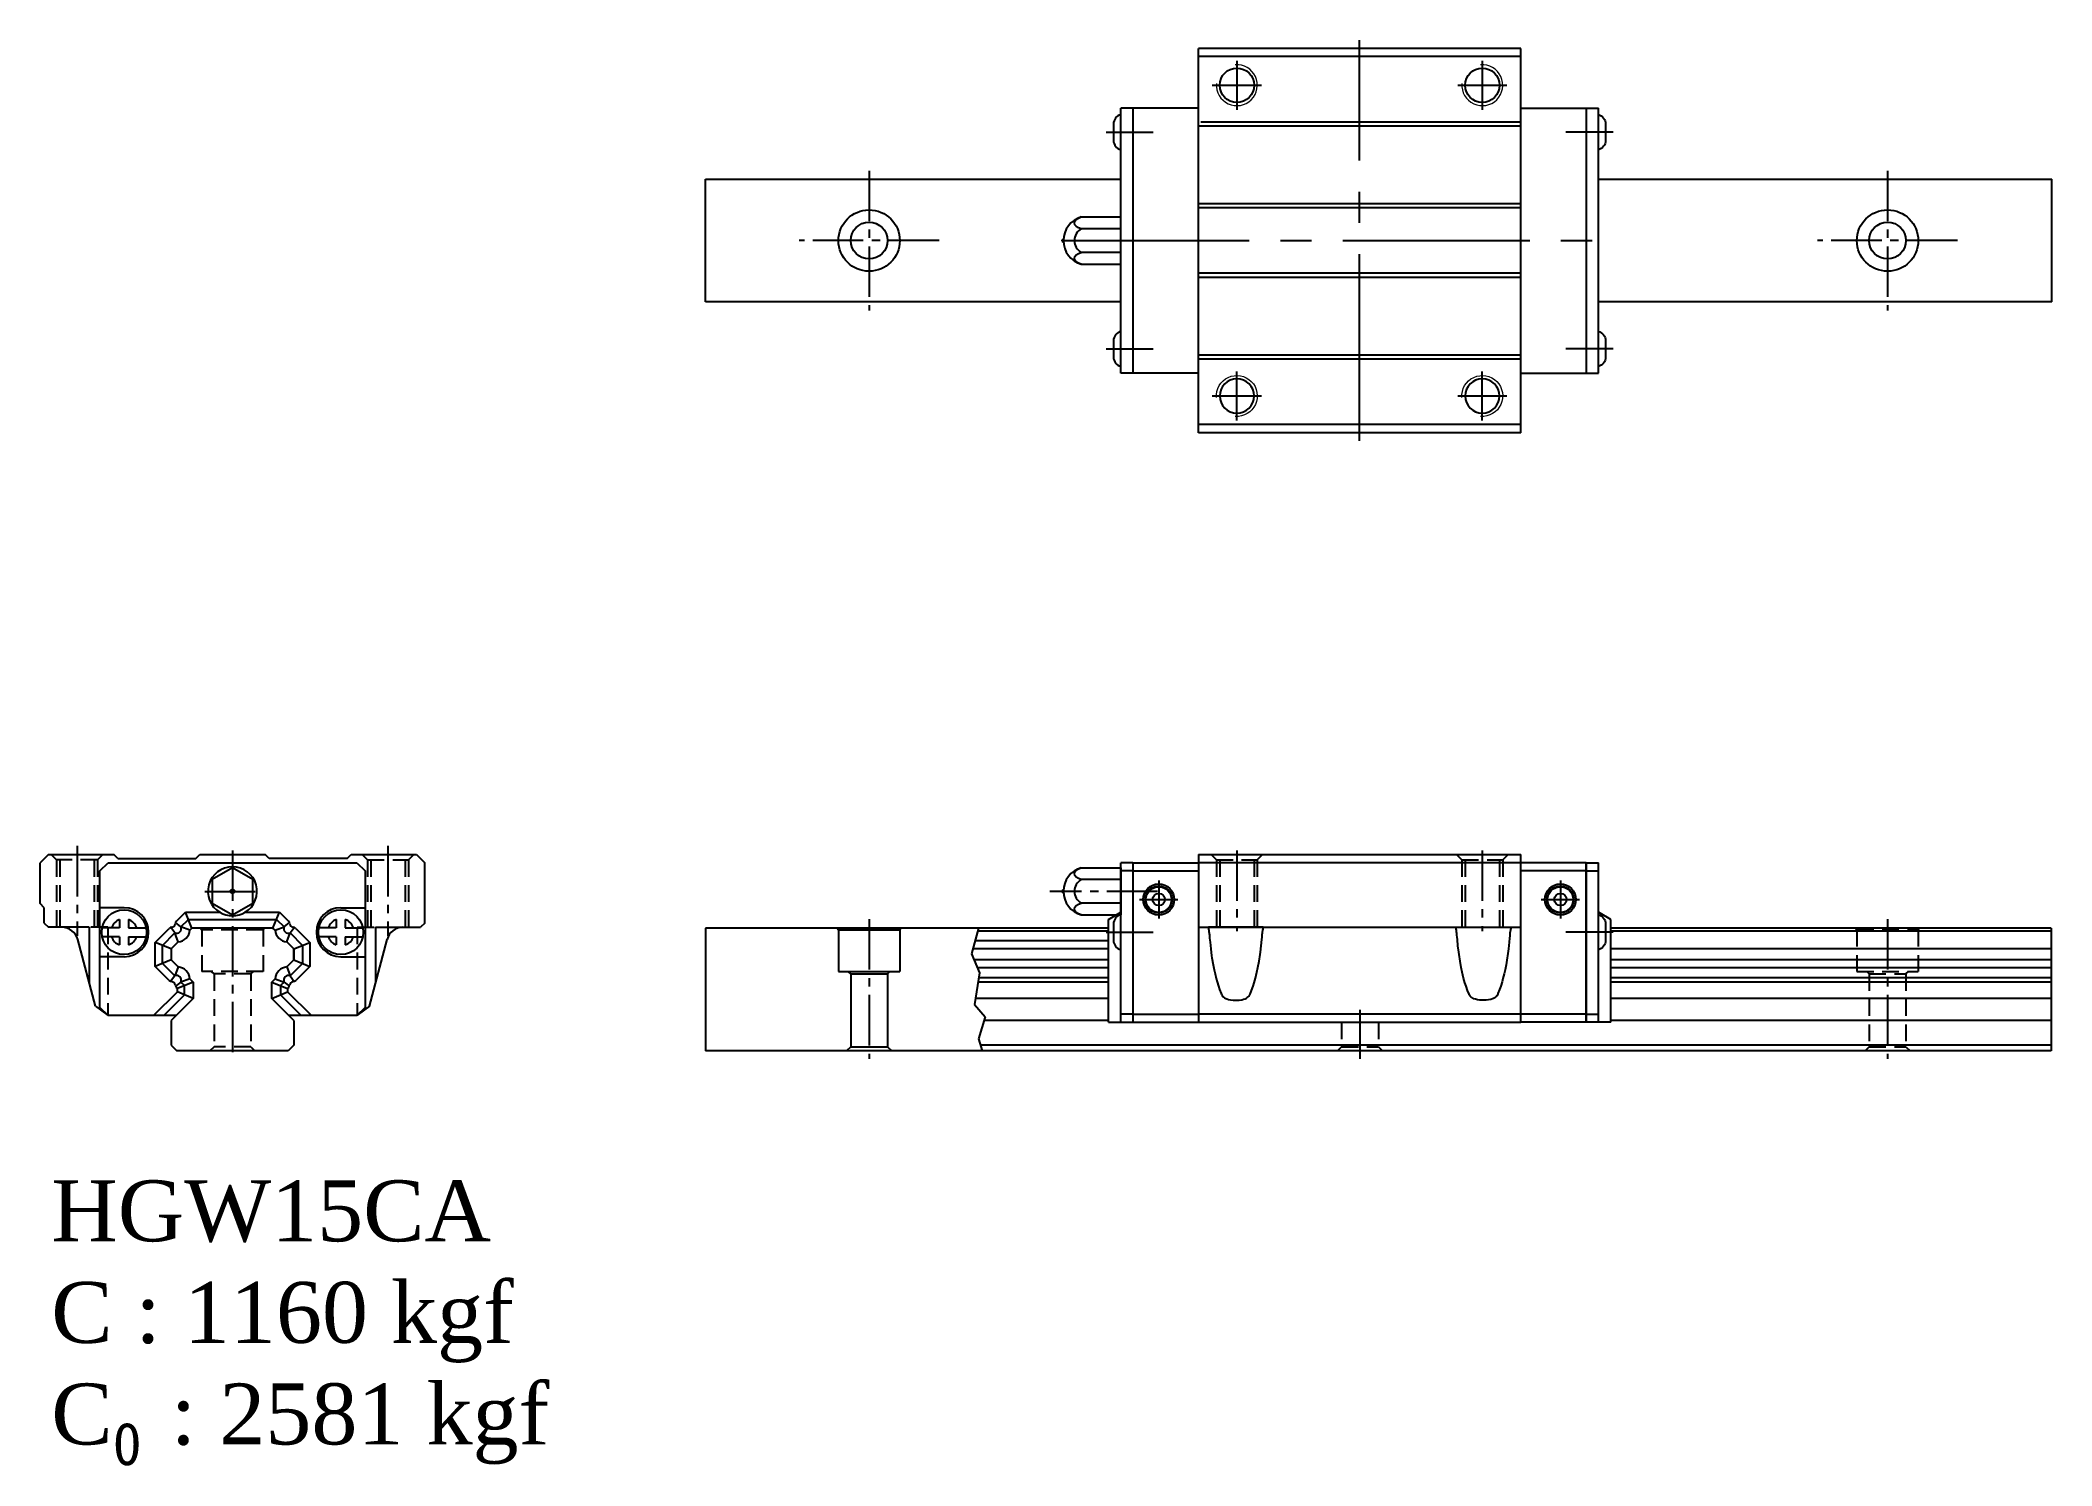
# Model space of a CAD drawing. Header units: millimetres. Extents: x -23 to 222, y -54 to 120.
import ezdxf

# ---------------------------------------------------------------- set-up
doc = ezdxf.new("R2010")
doc.units = ezdxf.units.MM
doc.header["$LTSCALE"] = 1.2
doc.header["$MEASUREMENT"] = 0
doc.linetypes.add('CENTER2', pattern=[28.575, 19.05, -3.175, 3.175, -3.175])
doc.linetypes.add('DASHED2', pattern=[9.525, 6.35, -3.175])
doc.layers.get('0').update_dxf_attribs({"linetype": 'CONTINUOUS'})
doc.layers.add('AM4', color=3, linetype='CONTINUOUS', lineweight=15)
for name, color, linetype in [('中心線', 4, 'CENTER2'), ('建構線', 1, 'CONTINUOUS'), ('指線', 3, 'CONTINUOUS'), ('虛線', 6, 'DASHED2')]:
    doc.layers.add(name, color=color, linetype=linetype)
doc.styles.add('型式2', font='KAIU.TTF')

# ---------------------------------------------------------------- blocks, each defined once
blk = doc.blocks.new('A$C56C87D7E')
blk.add_circle((0, 0), 2.1)
at = {"layer": 'AM4'}
blk.add_arc((0, 0), 2.5, 265.4114, 184.5886, dxfattribs=at)
at = {"layer": '中心線'}
for p, q in [((0, -3), (0, 3)), ((-3, 0), (3, 0))]:
    blk.add_line(p, q, dxfattribs=at)
blk = doc.blocks.new('I1')
blk.add_line((-0.88, 1), (-0.88, -1))
for centre, start, end in [((0.34, 0.98), 105.963, 179.0724), ((0.34, -0.98), 180.9276, 254.037)]:
    blk.add_arc(centre, 1.22, start, end)
at = {"layer": '中心線'}
blk.add_line((-1.78, 0), (3.97, 0), dxfattribs=at)

msp = doc.modelspace()

# ---------------------------------------------------------------- linework, layer by layer
for p, q in [((157.47, 119.07), (118.07, 119.07)), ((118.07, 72.07), (118.07, 119.07)), ((157.47, 118.07), (118.07, 118.07)), ((157.47, 72.07), (157.47, 119.07)), ((108.57, 79.37), (108.57, 111.77)), ((118.07, 111.77), (108.57, 111.77)), ((110.07, 111.77), (110.07, 79.37)), ((157.47, 111.77), (166.97, 111.77)), ((165.47, 111.77), (165.47, 79.37)), ((166.97, 79.37), (166.97, 111.77)), ((157.47, 109.57), (118.07, 109.57)), ((157.47, 110.07), (118.37, 110.07)), ((57.82, 103.07), (108.57, 103.07)), ((166.97, 103.07), (222.38, 103.07)), ((157.47, 100.07), (118.07, 100.07)), ((157.47, 99.57), (118.07, 99.57)), ((157.47, 91.57), (118.07, 91.57)), ((157.47, 91.07), (118.07, 91.07)), ((108.57, 88.07), (57.82, 88.07)), ((222.38, 88.07), (166.97, 88.07)), ((157.47, 81.57), (118.07, 81.57)), ((118.07, 79.37), (108.57, 79.37)), ((157.47, 81.07), (118.07, 81.07)), ((157.47, 79.37), (166.97, 79.37)), ((157.47, 73.07), (118.07, 73.07)), ((157.47, 72.07), (118.07, 72.07)), ((108.57, 0), (108.57, 19.5)), ((110.07, 19.5), (108.57, 19.5)), ((110.07, 18.5), (108.57, 18.5)), ((110.07, 19.5), (110.07, 0)), ((165.47, 19.5), (165.47, 0)), ((165.47, 19.5), (166.97, 19.5)), ((165.47, 18.5), (166.97, 18.5)), ((166.97, 0), (166.97, 19.5)), ((107.07, 12.57), (108.57, 13.44)), ((107.07, 10.93), (107.07, 12.57)), ((168.47, 12.57), (166.97, 13.44)), ((168.47, 10.93), (168.47, 12.57)), ((107.07, 0), (107.07, 10.92)), ((168.47, 0), (168.47, 10.92)), ((107.07, 0), (110.07, 0)), ((110.07, 1), (108.57, 1)), ((165.47, 1), (166.97, 1)), ((168.47, 0), (165.47, 0))]:
    msp.add_line(p, q)
at = {"ltscale": 0.27}
for p, q in [((57.82, 88.07), (57.82, 103.07)), ((222.38, 88.07), (222.38, 103.07)), ((103.75, 98.46), (108.57, 98.46)), ((108.57, 97.01, 2.5), (103.75, 97.01, 2.5)), ((108.57, 94.13, 2.5), (103.75, 94.13, 2.5)), ((103.75, 92.68), (108.57, 92.68)), ((-22.5, 20.5), (-23.5, 19.5)), ((-22.5, 20.5), (-14.5, 20.5)), ((-14, 20), (-14.5, 20.5)), ((-14, 20), (-4.5, 20)), ((-4.5, 20), (-4, 20.5)), ((-4, 20.5), (4, 20.5)), ((4.5, 20), (4, 20.5)), ((14, 20), (4.5, 20)), ((14, 20), (14.5, 20.5)), ((14.5, 20.5), (22.5, 20.5)), ((22.5, 20.5), (23.5, 19.5)), ((118.07, 20.5), (157.47, 20.5)), ((118.07, 20.5), (118.07, 0)), ((157.47, 0), (157.47, 20.5)), ((-23.5, 14.5), (-23.5, 19.5)), ((-16.2, 18.5), (-15.2, 19.5)), ((-16.2, 1.8), (-16.2, 18.5)), ((-15.2, 19.5), (15.2, 19.5)), ((15.2, 19.5), (16.2, 18.5)), ((16.2, 18.5), (16.2, 1.8)), ((23.5, 12.1), (23.5, 19.5)), ((103.75, 18.89), (108.57, 18.89)), ((108.57, 17.44, 2.5), (103.75, 17.44, 2.5)), ((108.57, 18.89), (108.57, 13.11)), ((110.07, 19.5), (110.07, 0)), ((110.07, 19.5), (118.07, 19.5)), ((110.07, 18.5), (118.07, 18.5)), ((157.47, 19.5), (118.07, 19.5)), ((165.47, 19.5), (157.47, 19.5)), ((165.47, 18.5), (157.47, 18.5)), ((165.47, 0), (165.47, 19.5)), ((-23, 14), (-23.5, 14.5)), ((-23, 12.1), (-23, 14)), ((-13.25, 14), (-16.2, 14)), ((-6.85, 12.34), (-5.75, 13.44)), ((-6.31, 11.66), (-5.39, 12.57)), ((-4.95, 11.5), (-5.75, 13.44)), ((-5.75, 13.44), (-1.56, 13.44)), ((-5.39, 12.57), (5.39, 12.57)), ((1.56, 13.44), (5.75, 13.44)), ((4.95, 11.5), (5.75, 13.44)), ((5.39, 12.57), (6.31, 11.66)), ((5.75, 13.44), (6.85, 12.34)), ((13.25, 14), (16.2, 14)), ((108.57, 14.56, 2.5), (103.75, 14.56, 2.5)), ((103.75, 13.11), (108.01, 13.11)), ((-23, 12.1), (-22.5, 11.6)), ((-17.5, 11.6), (-22.5, 11.6)), ((-16.73, 1.97), (-18.92, 10.12)), ((-17.5, 11.6), (-17.5, 4.78)), ((-9.44, 9.75), (-7.73, 11.46)), ((-8.57, 9.39), (-7.04, 10.92)), ((-7.04, 10.92), (-7.55, 11.58)), ((-6.63, 9.81), (-7.04, 10.92)), ((-6.31, 11.66), (-6.96, 12.17)), ((-5.2, 11.25), (-6.31, 11.66)), ((-4.95, 11.5), (-5.2, 11.25)), ((-4.95, 11.5), (-5.2, 11.25)), ((-4.95, 11.5), (-5.2, 11.25)), ((4.95, 11.5), (-4.95, 11.5)), ((4.95, 11.5), (-4.95, 11.5)), ((4.95, 11.5), (-4.95, 11.5)), ((4.95, 11.5), (-4.95, 11.5)), ((4.95, 11.5), (-4.95, 11.5)), ((4.95, 11.5), (-4.95, 11.5)), ((5.2, 11.25), (4.95, 11.5)), ((5.2, 11.25), (4.95, 11.5)), ((5.2, 11.25), (4.95, 11.5)), ((5.2, 11.25), (6.31, 11.66)), ((6.31, 11.66), (6.96, 12.17)), ((6.63, 9.81), (7.04, 10.92)), ((7.04, 10.92), (7.55, 11.58)), ((7.04, 10.92), (8.57, 9.39)), ((7.73, 11.46), (9.44, 9.75)), ((16.73, 1.97), (18.9, 10.11)), ((17.5, 11.6), (23, 11.6)), ((17.5, 11.6), (17.5, 4.78)), ((23.5, 12.1), (23, 11.6)), ((57.82, 11.5), (57.82, -3.5)), ((107.07, 11.5), (57.82, 11.5)), ((74.07, 11.3), (73.96, 11.5)), ((74.07, 11.3), (81.57, 11.3)), ((74.07, 11.3), (74.07, 6.2)), ((81.57, 11.3), (81.68, 11.5)), ((81.57, 11.3), (81.57, 6.2)), ((107.07, 9.94), (90.76, 9.94)), ((107.07, 11.13), (91.07, 11.13)), ((118.07, 11.6), (157.47, 11.6)), ((222.31, 11.5), (168.47, 11.5)), ((222.31, 11.13), (168.47, 11.13)), ((222.31, 11.5), (222.31, -3.5)), ((-13.25, 8), (-16.2, 8)), ((-9.44, 6.81), (-9.44, 9.75)), ((-7.5, 8.95), (-9.44, 9.75)), ((-7.5, 7.61), (-9.44, 6.81)), ((-8.57, 7.17), (-8.57, 9.39)), ((-6.63, 9.81), (-7.5, 8.95)), ((-6.63, 9.81), (-7.5, 8.95)), ((-6.63, 9.81), (-7.5, 8.95)), ((-7.5, 8.95), (-7.5, 7.61)), ((-7.5, 8.95), (-7.5, 7.61)), ((-7.5, 8.95), (-7.5, 7.61)), ((-7.5, 8.95), (-7.5, 7.61)), ((-7.5, 8.95), (-7.5, 7.61)), ((-7.5, 8.95), (-7.5, 7.61)), ((-7.5, 7.61), (-6.65, 6.76)), ((-7.5, 7.61), (-6.65, 6.76)), ((-7.5, 7.61), (-6.65, 6.76)), ((7.5, 8.95), (6.63, 9.81)), ((7.5, 8.95), (6.63, 9.81)), ((7.5, 8.95), (6.63, 9.81)), ((6.65, 6.76), (7.5, 7.61)), ((6.65, 6.76), (7.5, 7.61)), ((6.65, 6.76), (7.5, 7.61)), ((7.5, 8.95), (9.44, 9.75)), ((7.5, 8.95), (7.5, 7.61)), ((7.5, 7.61), (7.5, 8.95)), ((7.5, 8.95), (7.5, 7.61)), ((7.5, 7.61), (7.5, 8.95)), ((7.5, 8.95), (7.5, 7.61)), ((7.5, 7.61), (7.5, 8.95)), ((7.5, 7.61), (9.44, 6.81)), ((8.57, 9.39), (8.57, 7.17)), ((9.44, 9.75), (9.44, 6.81)), ((13.25, 8), (16.2, 8)), ((107.07, 8.95), (90.5, 8.95)), ((107.07, 7.61), (90.67, 7.61)), ((222.31, 8.95), (168.47, 8.95)), ((222.31, 7.61), (168.47, 7.61)), ((-7.74, 5.1), (-9.44, 6.81)), ((-7.05, 5.65), (-8.57, 7.17)), ((-7.05, 5.65), (-7.56, 4.99)), ((-6.65, 6.76), (-7.05, 5.65)), ((-5.2, 5.31), (-6.31, 4.91)), ((-5.2, 5.31), (-4.8, 4.91)), ((-5.2, 5.31), (-4.8, 4.91)), ((-5.2, 5.31), (-4.8, 4.91)), ((4.8, 4.91), (5.2, 5.31)), ((4.8, 4.91), (5.2, 5.31)), ((4.8, 4.91), (5.2, 5.31)), ((5.2, 5.31), (6.31, 4.91)), ((6.65, 6.76), (7.05, 5.65)), ((8.57, 7.17), (7.05, 5.65)), ((7.05, 5.65), (7.56, 4.99)), ((9.44, 6.81), (7.74, 5.1)), ((74.07, 6.2), (81.57, 6.2)), ((75.57, 5.9), (75.27, 6.2)), ((75.57, 5.9), (75.57, -3)), ((75.57, 5.9), (80.07, 5.9)), ((80.07, 5.9), (80.37, 6.2)), ((80.07, 5.9), (80.07, -3)), ((107.07, 6.64), (91.08, 6.64)), ((107.07, 5.43), (91.23, 5.43)), ((222.31, 6.64), (168.47, 6.64)), ((222.31, 5.43), (168.47, 5.43)), ((-9.64, 0.8), (-6.74, 3.7)), ((-8.41, 0.8), (-5.87, 3.34)), ((-4.8, 2.9), (-7.5, 0.2)), ((-6.31, 4.91), (-6.96, 4.39)), ((-4.8, 2.9), (-6.9, 0.8)), ((-4.8, 2.9), (-6.9, 0.8)), ((-6.74, 4.11), (-6.85, 4.21)), ((-4.8, 4.91), (-6.74, 4.11)), ((-6.74, 3.7), (-6.74, 4.11)), ((-4.8, 2.9), (-6.74, 3.7)), ((-5.87, 4.47), (-6.31, 4.91)), ((-5.87, 3.34), (-5.87, 4.47)), ((-4.8, 4.91), (-4.8, 2.9)), ((-4.8, 4.91), (-4.8, 2.9)), ((-4.8, 4.91), (-4.8, 2.9)), ((4.8, 2.9), (4.8, 4.91)), ((4.8, 2.9), (4.8, 4.91)), ((4.8, 4.91), (6.74, 4.11)), ((4.8, 2.9), (4.8, 4.91)), ((4.8, 2.9), (6.74, 3.7)), ((6.9, 0.8), (4.8, 2.9)), ((7.5, 0.2), (4.8, 2.9)), ((6.9, 0.8), (4.8, 2.9)), ((6.31, 4.91), (5.87, 4.47)), ((5.87, 4.47), (5.87, 3.34)), ((8.41, 0.8), (5.87, 3.34)), ((6.31, 4.91), (6.96, 4.39)), ((6.85, 4.21), (6.74, 4.11)), ((6.74, 4.11), (6.74, 3.7)), ((6.74, 3.7), (9.64, 0.8)), ((107.07, 2.9), (90.84, 2.9)), ((107.07, 4.91), (91.15, 4.91)), ((222.31, 4.91), (168.47, 4.91)), ((222.31, 2.9), (168.47, 2.9)), ((-16.73, 1.97), (-15.21, 0.8)), ((-15.2, 0.8), (-16.2, 1.8)), ((-6.9, 0.8), (-15.2, 0.8)), ((-7.5, 0.2), (-7.5, -2.8)), ((15.2, 0.8), (6.9, 0.8)), ((7.5, 0.2), (7.5, -2.8)), ((16.2, 1.8), (15.2, 0.8)), ((16.73, 1.97), (15.21, 0.8)), ((107.07, 0.2), (91.85, 0.2)), ((110.07, 1), (118.07, 1)), ((157.47, 0.97), (118.07, 0.97)), ((118.07, 0), (157.47, 0)), ((165.47, 1), (157.47, 1)), ((222.31, 0.2), (168.47, 0.2)), ((110.07, 0), (118.07, 0)), ((165.47, 0), (157.47, 0)), ((-7.5, -2.8), (-6.8, -3.5)), ((6.8, -3.5), (-6.8, -3.5)), ((7.5, -2.8), (6.8, -3.5)), ((222.31, -3.5), (57.82, -3.5)), ((75.57, -3), (75.07, -3.5)), ((75.57, -3), (80.07, -3)), ((80.07, -3), (80.58, -3.5)), ((222.31, -2.8), (91.41, -2.8))]:
    msp.add_line(p, q, dxfattribs=at)
msp.add_lwpolyline([(0, 18.89), (-2.5, 17.44), (-2.5, 14.56), (0, 13.11), (2.5, 14.56), (2.5, 17.44)], close=True, dxfattribs=at)
for points in [[(119.28, 11.57), (119.28, 11.53), (119.29, 11.47), (119.3, 11.44), (119.32, 11.34), (119.33, 11.25), (119.36, 11.08), (119.39, 10.87), (119.4, 10.8), (119.41, 10.67), (119.42, 10.55), (119.44, 10.29), (119.49, 9.8), (119.58, 8.97), (119.69, 8.13), (119.73, 7.85), (119.87, 7.03), (119.99, 6.4), (120.1, 5.91), (120.24, 5.35), (120.36, 4.92), (120.52, 4.4), (120.66, 3.99), (120.85, 3.52), (120.9, 3.4), (120.92, 3.35), (120.96, 3.28), (121.05, 3.16), (121.13, 3.08), (121.25, 2.99), (121.41, 2.9), (121.54, 2.85), (121.73, 2.79), (122.01, 2.74), (122.3, 2.7), (122.53, 2.69), (122.83, 2.7), (123.07, 2.71), (123.37, 2.75), (123.59, 2.8), (123.79, 2.87), (123.94, 2.94), (124.04, 3), (124.17, 3.09), (124.25, 3.18), (124.33, 3.3), (124.36, 3.36), (124.39, 3.41), (124.57, 3.87), (124.76, 4.39), (124.89, 4.8), (125.05, 5.39), (125.22, 6.11), (125.34, 6.67), (125.49, 7.46), (125.61, 8.29), (125.65, 8.56), (125.75, 9.34), (125.82, 10.13), (125.85, 10.4), (125.87, 10.63), (125.88, 10.75), (125.89, 10.86), (125.91, 11.04), (125.94, 11.2), (125.95, 11.25), (125.97, 11.37), (125.98, 11.46), (126, 11.53), (126, 11.54), (126, 11.58), (126, 11.6), (125.99, 11.6), (125.97, 11.6), (125.93, 11.6), (125.87, 11.6), (125.77, 11.6), (125.67, 11.6), (125.56, 11.6), (125.42, 11.6), (125.24, 11.6), (125.08, 11.6), (124.83, 11.6), (124.59, 11.6), (124.22, 11.6), (123.84, 11.6), (123.29, 11.6), (122.25, 11.6), (121.7, 11.6), (121.29, 11.6), (120.92, 11.6), (120.65, 11.6), (120.46, 11.6), (120.22, 11.6), (120.03, 11.6), (119.85, 11.6), (119.8, 11.6), (119.65, 11.6), (119.54, 11.6), (119.44, 11.6), (119.41, 11.6), (119.35, 11.6), (119.31, 11.6), (119.3, 11.6), (119.29, 11.6), (119.28, 11.59), (119.28, 11.57)], [(156.26, 11.57), (156.26, 11.53), (156.25, 11.47), (156.24, 11.44), (156.23, 11.34), (156.21, 11.25), (156.18, 11.08), (156.15, 10.87), (156.14, 10.8), (156.13, 10.67), (156.12, 10.55), (156.1, 10.29), (156.06, 9.8), (155.97, 8.97), (155.85, 8.13), (155.81, 7.85), (155.67, 7.03), (155.55, 6.4), (155.44, 5.91), (155.3, 5.35), (155.18, 4.92), (155.02, 4.4), (154.88, 3.99), (154.69, 3.52), (154.65, 3.4), (154.62, 3.35), (154.58, 3.28), (154.49, 3.16), (154.41, 3.08), (154.29, 2.99), (154.13, 2.9), (154, 2.85), (153.81, 2.79), (153.53, 2.74), (153.24, 2.7), (153.02, 2.69), (152.71, 2.7), (152.47, 2.71), (152.17, 2.75), (151.95, 2.8), (151.75, 2.87), (151.61, 2.94), (151.5, 3), (151.38, 3.09), (151.29, 3.18), (151.21, 3.3), (151.18, 3.36), (151.16, 3.41), (150.97, 3.87), (150.78, 4.39), (150.65, 4.8), (150.49, 5.39), (150.32, 6.11), (150.2, 6.67), (150.06, 7.46), (149.93, 8.29), (149.89, 8.56), (149.8, 9.34), (149.72, 10.13), (149.69, 10.4), (149.67, 10.63), (149.67, 10.75), (149.66, 10.86), (149.63, 11.04), (149.61, 11.2), (149.6, 11.25), (149.57, 11.37), (149.56, 11.46), (149.55, 11.53), (149.54, 11.54), (149.54, 11.58), (149.55, 11.6), (149.56, 11.6), (149.57, 11.6), (149.61, 11.6), (149.67, 11.6), (149.77, 11.6), (149.87, 11.6), (149.98, 11.6), (150.12, 11.6), (150.3, 11.6), (150.46, 11.6), (150.71, 11.6), (150.96, 11.6), (151.32, 11.6), (151.7, 11.6), (152.25, 11.6), (153.29, 11.6), (153.84, 11.6), (154.25, 11.6), (154.62, 11.6), (154.89, 11.6), (155.08, 11.6), (155.32, 11.6), (155.51, 11.6), (155.69, 11.6), (155.74, 11.6), (155.89, 11.6), (156.01, 11.6), (156.1, 11.6), (156.13, 11.6), (156.19, 11.6), (156.23, 11.6), (156.24, 11.6), (156.25, 11.6), (156.26, 11.59), (156.26, 11.57)]]:
    msp.add_lwpolyline(points, dxfattribs=at)
for centre, radius in [((77.82, 95.57), 3.75), ((202.31, 95.57), 3.75), ((77.82, 95.57), 2.25), ((202.31, 95.57), 2.25)]:
    msp.add_circle(centre, radius)
for centre, radius in [((0, 16), 0.25), ((113.22, 15), 1.9), ((113.22, 15), 1.65), ((113.22, 15), 1.57), ((113.22, 15), 0.75), ((162.32, 15), 1.9), ((162.32, 15), 1.65), ((162.32, 15), 1.57), ((162.32, 15), 0.75)]:
    msp.add_circle(centre, radius, dxfattribs=at)
for centre, radius, start, end in [((104.57, 95.57), 3, 105.7932, 179.987), ((104.57, 95.57, -2.5), 1.66, 119.4962, 240.5038), ((101.67, 95.57), 0.25, 111.3333, 248.6667), ((104.57, 95.57), 3, 179.987, 254.2068), ((0, 16), 3, 301.4239, 238.5761), ((0, 16), 3, 301.4239, 238.5761), ((104.57, 16), 3, 105.7932, 179.987), ((104.57, 16, -2.5), 1.66, 119.4962, 240.5038), ((101.67, 16), 0.25, 111.3333, 248.6667), ((104.57, 16), 3, 179.987, 254.2068), ((-13.25, 11), 3, 270, 90), ((-6.5, 11.99), 0.5, 135, 173.6106), ((0, 16), 3, 238.5761, 301.4239), ((0, 16), 3, 238.5761, 301.4239), ((6.5, 11.99), 0.5, 6.3894, 45), ((13.25, 11), 3, 90, 270), ((-20.85, 9.6), 2, 15, 90), ((-7.38, 11.11), 0.5, 96.3895, 135.0001), ((-7.49, 12.1), 0.5, 276.3895, 353.6106), ((-6.82, 11.43), 0.56, 246.7169, 23.283), ((-6.82, 11.43), 1.63, 276.5882, 353.4118), ((-6.82, 11.43), 1.63, 276.5882, 353.4118), ((-6.82, 11.43), 1.63, 276.5882, 353.4118), ((6.82, 11.43), 1.63, 186.5882, 263.4118), ((6.82, 11.43), 1.63, 186.5882, 263.4118), ((6.82, 11.43), 1.63, 186.5882, 263.4118), ((6.82, 11.43), 0.56, 156.717, 293.2831), ((7.49, 12.1), 0.5, 186.3894, 263.6105), ((7.38, 11.11), 0.5, 44.9999, 83.6105), ((20.83, 9.6), 2, 90, 165.0816), ((-7.38, 5.46), 0.5, 225, 264.0112), ((-7.49, 4.46), 0.5, 5.9888, 84.0112), ((-6.82, 5.14), 0.56, 335.7795, 114.2206), ((-6.82, 5.14), 1.63, 6.1076, 83.8924), ((-6.82, 5.14), 1.63, 6.1076, 83.8924), ((-6.82, 5.14), 1.63, 6.1076, 83.8924), ((6.82, 5.14), 1.63, 96.1076, 173.8924), ((6.82, 5.14), 1.63, 96.1076, 173.8924), ((6.82, 5.14), 1.63, 96.1076, 173.8924), ((6.82, 5.14), 0.56, 65.7794, 204.2205), ((7.49, 4.46), 0.5, 95.9888, 174.0112), ((7.38, 5.46), 0.5, 275.9888, 315), ((-6.49, 4.57), 0.5, 185.9888, 225), ((6.49, 4.57), 0.5, 315, 354.0112)]:
    msp.add_arc(centre, radius, start, end, dxfattribs=at)
at = {"ltscale": 0.27, "extrusion": (-5.3027e-17, 0.866025, -0.5)}
for centre in [(-104.57, 75.02, 69.54), (-104.57, 35.23, 0.63)]:
    msp.add_arc(centre, 1.66, 299.4962, 60.5038, dxfattribs=at)
at = {"ltscale": 0.27, "extrusion": (5.3027e-17, -0.866025, -0.5)}
for centre in [(104.57, -77.18, -63.29), (104.57, -37.4, 5.62)]:
    msp.add_arc(centre, 1.66, 119.4962, 240.5038, dxfattribs=at)
for p in [(101.42, 95.57), (2.5, 16), (101.42, 16)]:
    msp.add_point(p)
at = {"layer": '中心線'}
for p, q in [((137.77, 71.07), (137.77, 120.07)), ((101.42, 95.57), (169.35, 95.57))]:
    msp.add_line(p, q, dxfattribs=at)
at = {"layer": '中心線', "ltscale": 0.27}
for p, q in [((77.82, 104.12), (77.82, 87.02)), ((202.31, 104.12), (202.31, 87.02)), ((86.37, 95.57), (69.27, 95.57)), ((210.86, 95.57), (193.76, 95.57)), ((-19, 21.55), (-19, 10.55)), ((0, 21.01), (0, -4.69)), ((19, 21.55), (19, 10.55)), ((122.77, 21.01), (122.77, 11.13)), ((152.77, 21.01), (152.77, 11.13)), ((113.22, 17.34), (113.22, 12.66)), ((162.32, 17.34), (162.32, 12.66)), ((-3.39, 16), (3.39, 16)), ((113.05, 16), (99.92, 16)), ((110.88, 15), (115.56, 15)), ((159.98, 15), (164.66, 15)), ((77.82, 12.6), (77.82, -4.5)), ((202.31, 12.6), (202.31, -4.5)), ((137.82, 1.5), (137.82, -4.5))]:
    msp.add_line(p, q, dxfattribs=at)
at = {"layer": '建構線', "ltscale": 0.27}
for p, q in [((91.17, 11.5), (90.35, 8.37)), ((90.35, 8.37), (91.32, 6.05)), ((91.32, 6.05), (90.72, 2.17)), ((90.72, 2.17), (92, 0.67)), ((92, 0.67), (91.17, -2.02)), ((91.17, -2.02), (91.62, -3.5))]:
    msp.add_line(p, q, dxfattribs=at)
at = {"layer": '指線', "ltscale": 0.27}
for p, q in [((-13.81, 12.55), (-13.81, 11.55)), ((-12.71, 12.55), (-12.71, 11.55)), ((12.69, 12.55), (12.69, 11.55)), ((13.79, 12.55), (13.79, 11.55)), ((-13.81, 11.55), (-15.94, 11.55)), ((-13.81, 10.45), (-15.94, 10.45)), ((-13.81, 10.45), (-13.81, 9.45)), ((-12.71, 11.55), (-10.57, 11.55)), ((-12.71, 10.45), (-12.71, 9.45)), ((-12.71, 10.45), (-10.57, 10.45)), ((12.69, 11.55), (10.56, 11.55)), ((12.69, 10.45), (10.56, 10.45)), ((12.69, 10.45), (12.69, 9.45)), ((13.79, 11.55), (15.93, 11.55)), ((13.79, 10.45), (15.93, 10.45)), ((13.79, 10.45), (13.79, 9.45))]:
    msp.add_line(p, q, dxfattribs=at)
for centre in [(-13.25, 11), (13.25, 11)]:
    msp.add_circle(centre, 2.74, dxfattribs=at)
for centre, start, end in [((-13.25, 11), 109.8018, 160.4747), ((-13.25, 11), 19.5075, 70.7868), ((13.25, 11), 109.8018, 160.4747), ((13.25, 11), 19.5075, 70.7868), ((-13.25, 11), 199.4893, 250.1805), ((-13.25, 11), 289.1955, 340.493), ((13.25, 11), 199.4893, 250.1805), ((13.25, 11), 289.1955, 340.493)]:
    msp.add_arc(centre, 1.64, start, end, dxfattribs=at)
at = {"layer": '虛線', "ltscale": 0.27}
for p, q in [((-22.15, 20.5), (-21.5, 19.85)), ((-21.5, 19.85), (-21.5, 11.6)), ((-16.5, 19.85), (-21.5, 19.85)), ((-21.1, 19.85), (-21.1, 11.6)), ((-16.9, 19.85), (-16.9, 11.6)), ((-15.85, 20.5), (-16.5, 19.85)), ((-16.5, 19.85), (-16.5, 11.6)), ((15.85, 20.5), (16.5, 19.85)), ((16.5, 19.85), (16.5, 11.6)), ((16.5, 19.85), (21.5, 19.85)), ((16.9, 19.85), (16.9, 11.6)), ((21.1, 19.85), (21.1, 11.6)), ((22.15, 20.5), (21.5, 19.85)), ((21.5, 19.85), (21.5, 11.6)), ((119.62, 20.5), (120.27, 19.85)), ((120.27, 19.85), (120.27, 11.6)), ((120.27, 19.85), (125.27, 19.85)), ((120.67, 19.85), (120.67, 11.6)), ((124.87, 19.85), (124.87, 11.6)), ((125.92, 20.5), (125.27, 19.85)), ((125.27, 19.85), (125.27, 11.6)), ((149.62, 20.5), (150.27, 19.85)), ((150.27, 19.85), (150.27, 11.6)), ((150.27, 19.85), (155.27, 19.85)), ((150.67, 19.85), (150.67, 11.6)), ((154.87, 19.85), (154.87, 11.6)), ((155.92, 20.5), (155.27, 19.85)), ((155.27, 19.85), (155.27, 11.6)), ((-15.25, 11.6), (-17.5, 11.6)), ((-15.25, 11.6), (-15.25, 0.83)), ((-3.75, 11.3), (-3.87, 11.5)), ((-3.75, 11.3), (-3.75, 6.2)), ((3.75, 11.3), (-3.75, 11.3)), ((3.75, 11.3), (3.87, 11.5)), ((3.75, 11.3), (3.75, 6.2)), ((15.25, 11.6), (15.25, 0.83)), ((15.25, 11.6), (17.5, 11.6)), ((198.56, 11.3), (198.45, 11.5)), ((198.56, 11.3), (206.06, 11.3)), ((198.56, 11.3), (198.56, 6.2)), ((206.06, 11.3), (206.18, 11.5)), ((206.06, 11.3), (206.06, 6.2)), ((3.75, 6.2), (-3.75, 6.2)), ((-2.25, 5.9), (-2.55, 6.2)), ((-2.25, 5.9), (-2.25, -3)), ((2.25, 5.9), (-2.25, 5.9)), ((2.25, 5.9), (2.55, 6.2)), ((2.25, 5.9), (2.25, -3)), ((198.56, 6.2), (206.06, 6.2)), ((200.06, 5.9), (199.76, 6.2)), ((200.06, 5.9), (200.06, -3)), ((200.06, 5.9), (204.56, 5.9)), ((204.56, 5.9), (204.86, 6.2)), ((204.56, 5.9), (204.56, -3)), ((135.57, 0), (135.57, -3)), ((140.07, 0), (140.07, -3)), ((-2.25, -3), (-2.75, -3.5)), ((2.25, -3), (-2.25, -3)), ((2.25, -3), (2.75, -3.5)), ((135.57, -3), (135.07, -3.5)), ((135.57, -3), (140.07, -3)), ((140.07, -3), (140.58, -3.5)), ((200.06, -3), (199.56, -3.5)), ((200.06, -3), (204.56, -3)), ((204.56, -3), (205.07, -3.5))]:
    msp.add_line(p, q, dxfattribs=at)

# ---------------------------------------------------------------- block references
at = {"rotation": 270}
for p in [(122.77, 114.57), (152.77, 114.57)]:
    msp.add_blockref('A$C56C87D7E', p, dxfattribs=at)
for p in [(108.57, 108.82), (108.57, 82.32), (108.57, 11)]:
    msp.add_blockref('I1', p)
at = {"xscale": -1}
for p in [(166.97, 108.82), (166.97, 82.32)]:
    msp.add_blockref('I1', p, dxfattribs=at)
at = {"xscale": -1, "rotation": 270}
for p in [(122.77, 76.57), (152.77, 76.57)]:
    msp.add_blockref('A$C56C87D7E', p, dxfattribs=at)
at = {"extrusion": (0, 0, -1), "zscale": -1}
msp.add_blockref('I1', (-166.97, 11), dxfattribs=at)

# ---------------------------------------------------------------- texts
at = {"insert": (-22.15, -19.34), "char_height": 7.4496, "width": 70.3632, "attachment_point": 1, "style": '型式2'}
msp.add_mtext('\\A1;{\\fTimes New Roman|b0|i0|c0|p18;HGW15CA\\PC\\f???|b0|i0|c0|p65; \\fTimes New Roman|b0|i0|c0|p18;: 1160 kgf\\PC\\f@標楷體|b0|i0|c136|p65;\\H0.7x;\\S^ 0; \\fTimes New Roman|b0|i0|c0|p18;\\H1.429x;: 2581 kgf}', dxfattribs=at)

doc.saveas('drawing.dxf')
